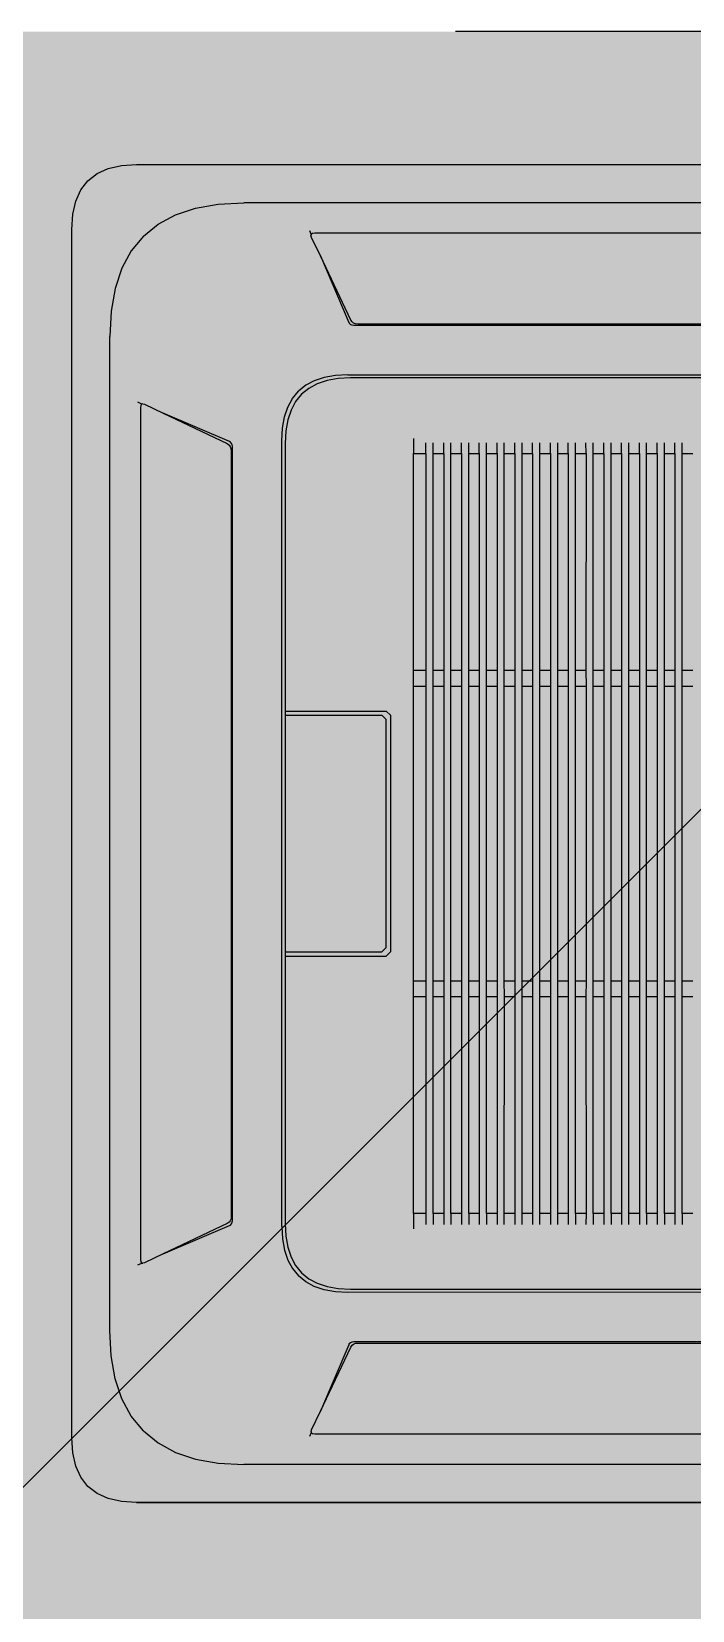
# Model space of a CAD drawing. Header units: millimetres. Extents: x 1464389 to 1998638, y -29162 to 256806.
# Drawn here: x 1713111 to 1713357, y 213781 to 214369 of the extents above; entities that cross this region are included whole.
import ezdxf

# ---------------------------------------------------------------- set-up
doc = ezdxf.new("R2010")
doc.units = ezdxf.units.MM
doc.header["$LTSCALE"] = 15
doc.linetypes.add('HIDDEN', pattern=[9.525, 6.35, -3.175])
doc.layers.get('0').update_dxf_attribs({"lineweight": 5})
for name, color, linetype in [('COLUMN', 14, 'Continuous'), ('S-beamline-7', 8, 'HIDDEN'), ('S-pchat-9', 9, 'Continuous')]:
    doc.layers.add(name, color=color, linetype=linetype)
doc.layers.add('Hatch', color=252, linetype='Continuous', lineweight=15)

# ---------------------------------------------------------------- blocks, each defined once
blk = doc.blocks.new('3rd floor beam')
at = {"layer": 'S-beamline-7', "color": 9, "ltscale": 10, "true_color": 0xc7c8ca}
blk.add_lwpolyline([(2193934.34, 751632.48), (2189290.28, 751632.48), (2188690.28, 751632.48), (2184469.97, 751632.48)], dxfattribs=at)
blk = doc.blocks.new('cassette acplan')
at = {"layer": 'S-pchat-9', "ltscale": 0.25}
for p, q in [((-290.97, -1058.54), (-284.59, -1055.64)), ((-284.59, -1055.64), (-277.04, -1053.91)), ((-277.04, -1053.91), (-268.34, -1053.33)), ((-268.34, -1053.33), (422.96, -1053.91)), ((-300.27, -1067.81), (-296.2, -1062.6)), ((-296.2, -1062.6), (-290.97, -1058.54)), ((-304.92, -1081.74), (-303.17, -1074.2)), ((-303.17, -1074.2), (-300.27, -1067.81)), ((-305.51, -1090.44), (-304.92, -1081.74)), ((-256.07, -1087.47), (-246.11, -1082.12)), ((-246.11, -1082.12), (-234.63, -1078.3)), ((-234.63, -1078.3), (-221.61, -1076.01)), ((-221.61, -1076.01), (-207.07, -1075.26)), ((361.64, -1075.73), (-207.07, -1075.26)), ((-306.08, -1781.74), (-305.51, -1090.44)), ((-264.5, -1094.35), (-256.07, -1087.47)), ((-169.46, -1091.23), (-168.46, -1093.59)), ((-167.66, -1092.92), (-168.38, -1093.35)), ((-166.44, -1092.78), (-167.66, -1092.92)), ((320.99, -1093.18), (-166.44, -1092.78)), ((-264.5, -1094.35), (-271.4, -1102.77)), ((-168.46, -1093.59), (-168.6, -1094.07)), ((-168.6, -1094.12), (-168.6, -1094.07)), ((-168.3, -1095.13), (-168.6, -1094.12)), ((-168.38, -1093.35), (-168.46, -1093.59)), ((-163.26, -1105.75), (-168.3, -1095.13)), ((-271.4, -1102.77), (-276.76, -1112.71)), ((-163.26, -1105.75), (-146.99, -1143.78)), ((-145.83, -1142.42), (-163.26, -1105.75)), ((-276.76, -1112.71), (-280.6, -1124.19)), ((-280.6, -1124.19), (-282.91, -1137.21)), ((-282.91, -1137.21), (-283.69, -1151.75)), ((-146.99, -1143.78), (-146.73, -1144.23)), ((-146.87, -1144.1), (-146.73, -1144.23)), ((-146.73, -1144.23), (-145.97, -1144.9)), ((-145.97, -1144.9), (-145.16, -1145.25)), ((-145.17, -1143.43), (-145.83, -1142.42)), ((-145.52, -1145.2), (-145.16, -1145.25)), ((-144.27, -1144.15), (-145.17, -1143.43)), ((-145.16, -1145.25), (-144.15, -1145.37)), ((-143.14, -1144.58), (-144.27, -1144.15)), ((-144.15, -1145.37), (298.61, -1145.73)), ((-141.77, -1144.73), (-143.14, -1144.58)), ((296.24, -1145.09), (-141.77, -1144.73)), ((-284.16, -1720.46), (-283.69, -1151.75)), ((-154.71, -1174.11), (-161.13, -1175.24)), ((-147.55, -1173.74), (-154.71, -1174.11)), ((-147.55, -1173.74), (301.96, -1174.11)), ((-179.25, -1187.29), (-175.85, -1183.15)), ((-171.7, -1179.75), (-175.85, -1183.15)), ((-169.99, -1181.51), (-174.12, -1184.88)), ((-166.79, -1177.12), (-171.7, -1179.75)), ((-165.12, -1178.89), (-169.99, -1181.51)), ((-161.13, -1175.24), (-166.79, -1177.12)), ((-159.5, -1177.02), (-165.12, -1178.89)), ((-153.13, -1175.9), (-159.5, -1177.02)), ((-146.01, -1175.54), (-153.13, -1175.9)), ((300.42, -1175.91), (-146.01, -1175.54)), ((-265.42, -1190.39), (-267.77, -1189.38)), ((-266.09, -1191.18), (-266.23, -1192.41)), ((-265.66, -1190.46), (-266.09, -1191.18)), ((-265.42, -1190.39), (-265.66, -1190.46)), ((-264.94, -1190.25), (-265.42, -1190.39)), ((-264.94, -1190.25), (-264.89, -1190.25)), ((-264.89, -1190.25), (-263.88, -1190.55)), ((-263.88, -1190.55), (-253.28, -1195.61)), ((-183.78, -1197.85), (-181.89, -1192.2)), ((-181.89, -1192.2), (-179.25, -1187.29)), ((-177.49, -1189), (-180.12, -1193.87)), ((-174.12, -1184.88), (-177.49, -1189)), ((-266.23, -1192.41), (-266.64, -1679.83)), ((-215.26, -1211.94), (-253.28, -1195.61)), ((-253.28, -1195.61), (-216.62, -1213.1)), ((-184.92, -1204.27), (-183.78, -1197.85)), ((-182, -1199.49), (-183.13, -1205.86)), ((-180.12, -1193.87), (-182, -1199.49)), ((-185.3, -1211.43), (-184.92, -1204.27)), ((-183.13, -1205.86), (-183.51, -1212.97)), ((-110.05, -1210.14), (-110.05, -1218.83)), ((-216.62, -1213.1), (-215.62, -1213.76)), ((-215.62, -1213.76), (-214.9, -1214.66)), ((-214.82, -1212.2), (-215.26, -1211.94)), ((-214.94, -1212.06), (-214.82, -1212.2)), ((-214.9, -1214.66), (-214.47, -1215.79)), ((-214.14, -1212.96), (-214.82, -1212.2)), ((-214.32, -1217.16), (-214.69, -1655.17)), ((-214.47, -1215.79), (-214.32, -1217.16)), ((-213.8, -1213.77), (-214.14, -1212.96)), ((-214.05, -1657.55), (-213.68, -1214.78)), ((-213.8, -1213.77), (-213.84, -1213.42)), ((-213.68, -1214.78), (-213.8, -1213.77)), ((-185.68, -1660.94), (-185.3, -1211.43)), ((-183.51, -1212.97), (-183.64, -1366.11)), ((-110.16, -1342.98), (-110.05, -1218.83)), ((-110.05, -1218.83), (-102.93, -1218.84)), ((-102.93, -1218.84), (-103.04, -1342.99)), ((-102.93, -1218.84), (-102.93, -1212.64)), ((-98.89, -1342.99), (-98.79, -1218.84)), ((-98.79, -1218.84), (-98.79, -1212.64)), ((-98.79, -1218.84), (-92.76, -1218.85)), ((-92.76, -1218.85), (-92.86, -1343)), ((-92.76, -1218.85), (-92.75, -1212.65)), ((-88.72, -1343), (-88.62, -1218.85)), ((-88.62, -1218.85), (-88.61, -1212.65)), ((-88.62, -1218.85), (-82.59, -1218.86)), ((-82.59, -1218.86), (-82.69, -1343)), ((-82.59, -1218.86), (-82.58, -1212.65)), ((-78.55, -1343.01), (-78.44, -1218.86)), ((-78.44, -1218.86), (-78.44, -1212.66)), ((-78.44, -1218.86), (-72.41, -1218.87)), ((-72.41, -1218.87), (-72.52, -1343.01)), ((-72.41, -1218.87), (-72.41, -1212.66)), ((-68.37, -1343.02), (-68.27, -1218.87)), ((-68.27, -1218.87), (-68.27, -1212.67)), ((-68.27, -1218.87), (-62.24, -1218.87)), ((-62.24, -1218.87), (-62.34, -1343.02)), ((-62.24, -1218.87), (-62.23, -1212.67)), ((-58.2, -1343.02), (-58.1, -1218.88)), ((-58.1, -1218.88), (-58.09, -1212.67)), ((-58.1, -1218.88), (-52.07, -1218.88)), ((-52.07, -1218.88), (-52.17, -1343.03)), ((-52.07, -1218.88), (-52.06, -1212.68)), ((-48.03, -1343.03), (-47.92, -1218.89)), ((-47.92, -1218.89), (-47.92, -1212.68)), ((-47.92, -1218.89), (-41.89, -1218.89)), ((-41.89, -1218.89), (-42, -1343.04)), ((-41.89, -1218.89), (-41.89, -1212.69)), ((-37.85, -1343.04), (-37.75, -1218.89)), ((-37.75, -1218.89), (-37.75, -1212.69)), ((-37.75, -1218.89), (-31.72, -1218.9)), ((-31.72, -1218.9), (-31.82, -1343.05)), ((-31.72, -1218.9), (-31.72, -1212.7)), ((-27.68, -1343.05), (-27.58, -1218.9)), ((-27.58, -1218.9), (-27.57, -1212.7)), ((-27.58, -1218.9), (-21.55, -1218.91)), ((-21.55, -1218.91), (-21.65, -1343.05)), ((-21.55, -1218.91), (-21.54, -1212.7)), ((-17.51, -1343.06), (-17.4, -1218.91)), ((-17.4, -1218.91), (-17.4, -1212.71)), ((-17.4, -1218.91), (-11.37, -1218.92)), ((-11.37, -1218.92), (-11.48, -1343.06)), ((-11.37, -1218.92), (-11.37, -1212.71)), ((-7.33, -1343.07), (-7.23, -1218.92)), ((-7.23, -1218.92), (-7.23, -1212.72)), ((-7.23, -1218.92), (-1.2, -1218.92)), ((-1.2, -1218.92), (-1.3, -1343.07)), ((-1.2, -1218.92), (-1.2, -1212.72)), ((2.84, -1343.07), (2.94, -1218.93)), ((2.94, -1218.93), (2.95, -1212.72)), ((2.94, -1218.93), (8.97, -1218.93)), ((8.97, -1218.93), (8.87, -1343.08)), ((8.97, -1218.93), (8.98, -1212.73)), ((13.01, -1343.08), (13.12, -1218.94)), ((13.12, -1218.94), (13.12, -1212.73)), ((13.12, -1218.94), (19.15, -1218.94)), ((19.15, -1218.94), (19.04, -1343.09)), ((19.15, -1218.94), (19.15, -1212.74)), ((23.19, -1343.09), (23.29, -1218.95)), ((23.29, -1218.95), (23.29, -1212.74)), ((23.29, -1218.95), (29.32, -1218.95)), ((29.32, -1218.95), (29.22, -1343.1)), ((29.32, -1218.95), (29.32, -1212.75)), ((33.36, -1343.1), (33.46, -1218.95)), ((33.46, -1218.95), (33.47, -1212.75)), ((33.46, -1218.95), (39.49, -1218.96)), ((39.49, -1218.96), (39.39, -1343.1)), ((39.49, -1218.96), (39.5, -1212.76)), ((43.53, -1343.11), (43.64, -1218.96)), ((43.64, -1218.96), (43.64, -1212.76)), ((43.64, -1218.96), (49.67, -1218.97)), ((-103.04, -1342.99), (-110.16, -1342.98)), ((-110.16, -1351.85), (-110.16, -1342.98)), ((-103.04, -1342.99), (-103.04, -1351.86)), ((-98.9, -1351.86), (-98.89, -1342.99)), ((-92.86, -1343), (-98.89, -1342.99)), ((-92.86, -1343), (-92.87, -1351.86)), ((-88.73, -1351.87), (-88.72, -1343)), ((-82.69, -1343), (-88.72, -1343)), ((-82.69, -1343), (-82.7, -1351.87)), ((-72.52, -1343.01), (-78.55, -1343.01)), ((-78.55, -1351.88), (-78.55, -1343.01)), ((-72.52, -1343.01), (-72.52, -1351.88)), ((-68.38, -1351.88), (-68.37, -1343.02)), ((-62.34, -1343.02), (-68.37, -1343.02)), ((-62.34, -1343.02), (-62.35, -1351.89)), ((-58.21, -1351.89), (-58.2, -1343.02)), ((-52.17, -1343.03), (-58.2, -1343.02)), ((-52.17, -1343.03), (-52.18, -1351.9)), ((-42, -1343.04), (-48.03, -1343.03)), ((-48.03, -1351.9), (-48.03, -1343.03)), ((-42, -1343.04), (-42, -1351.91)), ((-37.86, -1351.91), (-37.85, -1343.04)), ((-31.82, -1343.05), (-37.85, -1343.04)), ((-31.82, -1343.05), (-31.83, -1351.91)), ((-27.69, -1351.92), (-27.68, -1343.05)), ((-21.65, -1343.05), (-27.68, -1343.05)), ((-21.65, -1343.05), (-21.66, -1351.92)), ((-11.48, -1343.06), (-17.51, -1343.06)), ((-17.51, -1351.93), (-17.51, -1343.06)), ((-11.48, -1343.06), (-11.48, -1351.93)), ((-7.34, -1351.93), (-7.33, -1343.07)), ((-1.3, -1343.07), (-7.33, -1343.07)), ((-1.3, -1343.07), (-1.31, -1351.94)), ((2.83, -1351.94), (2.84, -1343.07)), ((8.87, -1343.08), (2.84, -1343.07)), ((8.87, -1343.08), (8.86, -1351.95)), ((19.04, -1343.09), (13.01, -1343.08)), ((13.01, -1351.95), (13.01, -1343.08)), ((19.04, -1343.09), (19.04, -1351.96)), ((23.18, -1351.96), (23.19, -1343.09)), ((29.22, -1343.1), (23.19, -1343.09)), ((29.22, -1343.1), (29.21, -1351.96)), ((33.35, -1351.97), (33.36, -1343.1)), ((39.39, -1343.1), (33.36, -1343.1)), ((39.39, -1343.1), (39.38, -1351.97)), ((49.56, -1343.11), (43.53, -1343.11)), ((43.53, -1351.98), (43.53, -1343.11)), ((-110.3, -1520.65), (-110.16, -1351.85)), ((-110.16, -1351.85), (-103.04, -1351.86)), ((-103.04, -1351.86), (-103.18, -1520.66)), ((-99.04, -1520.66), (-98.9, -1351.86)), ((-98.9, -1351.86), (-92.87, -1351.86)), ((-92.87, -1351.86), (-93.01, -1520.67)), ((-88.87, -1520.67), (-88.73, -1351.87)), ((-88.73, -1351.87), (-82.7, -1351.87)), ((-82.7, -1351.87), (-82.84, -1520.67)), ((-78.69, -1520.68), (-78.55, -1351.88)), ((-78.55, -1351.88), (-72.52, -1351.88)), ((-72.52, -1351.88), (-72.66, -1520.68)), ((-68.52, -1520.69), (-68.38, -1351.88)), ((-68.38, -1351.88), (-62.35, -1351.89)), ((-62.35, -1351.89), (-62.49, -1520.69)), ((-58.35, -1520.7), (-58.21, -1351.89)), ((-58.21, -1351.89), (-52.18, -1351.9)), ((-52.18, -1351.9), (-52.32, -1520.7)), ((-48.17, -1520.7), (-48.03, -1351.9)), ((-48.03, -1351.9), (-42, -1351.91)), ((-42, -1351.91), (-42.14, -1520.71)), ((-38, -1520.71), (-37.86, -1351.91)), ((-37.86, -1351.91), (-31.83, -1351.91)), ((-31.83, -1351.91), (-31.97, -1520.72)), ((-27.83, -1520.72), (-27.69, -1351.92)), ((-27.69, -1351.92), (-21.66, -1351.92)), ((-21.66, -1351.92), (-21.8, -1520.73)), ((-17.65, -1520.73), (-17.51, -1351.93)), ((-17.51, -1351.93), (-11.48, -1351.93)), ((-11.48, -1351.93), (-11.62, -1520.73)), ((-7.48, -1520.74), (-7.34, -1351.93)), ((-7.34, -1351.93), (-1.31, -1351.94)), ((-1.31, -1351.94), (-1.45, -1520.74)), ((2.69, -1520.75), (2.83, -1351.94)), ((2.83, -1351.94), (8.86, -1351.95)), ((8.86, -1351.95), (8.72, -1520.75)), ((12.87, -1520.75), (13.01, -1351.95)), ((13.01, -1351.95), (19.04, -1351.96)), ((19.04, -1351.96), (18.9, -1520.76)), ((23.04, -1520.76), (23.18, -1351.96)), ((23.18, -1351.96), (29.21, -1351.96)), ((29.21, -1351.96), (29.07, -1520.77)), ((33.21, -1520.77), (33.35, -1351.97)), ((33.35, -1351.97), (39.38, -1351.97)), ((39.38, -1351.97), (39.24, -1520.78)), ((43.39, -1520.78), (43.53, -1351.98)), ((43.53, -1351.98), (49.56, -1351.98)), ((-183.64, -1368.55), (-183.75, -1503.83)), ((-183.64, -1366.11), (-183.64, -1368.55)), ((-183.64, -1366.11), (-125.77, -1366.16)), ((-183.64, -1368.55), (-128.21, -1368.59)), ((-125.78, -1371.03), (-128.21, -1368.59)), ((-125.88, -1501.45), (-125.78, -1371.03)), ((-125.77, -1366.16), (-123.34, -1368.6)), ((-123.34, -1368.6), (-123.45, -1503.88)), ((-183.75, -1506.27), (-183.88, -1659.41)), ((-183.75, -1503.83), (-183.75, -1506.27)), ((-183.75, -1503.83), (-128.32, -1503.88)), ((-183.75, -1506.27), (-125.88, -1506.32)), ((-128.32, -1503.88), (-125.88, -1501.45)), ((-123.45, -1503.88), (-125.88, -1506.32)), ((-110.31, -1529.52), (-110.3, -1520.65)), ((-103.18, -1520.66), (-110.3, -1520.65)), ((-103.18, -1520.66), (-103.19, -1529.53)), ((-99.05, -1529.53), (-99.04, -1520.66)), ((-93.01, -1520.67), (-99.04, -1520.66)), ((-93.01, -1520.67), (-93.02, -1529.54)), ((-82.84, -1520.67), (-88.87, -1520.67)), ((-88.87, -1529.54), (-88.87, -1520.67)), ((-82.84, -1520.67), (-82.84, -1529.54)), ((-78.7, -1529.55), (-78.69, -1520.68)), ((-72.66, -1520.68), (-78.69, -1520.68)), ((-72.66, -1520.68), (-72.67, -1529.55)), ((-68.53, -1529.56), (-68.52, -1520.69)), ((-62.49, -1520.69), (-68.52, -1520.69)), ((-62.49, -1520.69), (-62.5, -1529.56)), ((-52.32, -1520.7), (-58.35, -1520.7)), ((-58.35, -1529.56), (-58.35, -1520.7)), ((-52.32, -1520.7), (-52.32, -1529.57)), ((-48.18, -1529.57), (-48.17, -1520.7)), ((-42.14, -1520.71), (-48.17, -1520.7)), ((-42.14, -1520.71), (-42.15, -1529.58)), ((-38.01, -1529.58), (-38, -1520.71)), ((-31.97, -1520.72), (-38, -1520.71)), ((-31.97, -1520.72), (-31.98, -1529.59)), ((-21.8, -1520.73), (-27.83, -1520.72)), ((-27.83, -1529.59), (-27.83, -1520.72)), ((-21.8, -1520.73), (-21.8, -1529.59)), ((-17.66, -1529.6), (-17.65, -1520.73)), ((-11.62, -1520.73), (-17.65, -1520.73)), ((-11.62, -1520.73), (-11.63, -1529.6)), ((-7.49, -1529.61), (-7.48, -1520.74)), ((-1.45, -1520.74), (-7.48, -1520.74)), ((-1.45, -1520.74), (-1.46, -1529.61)), ((8.72, -1520.75), (2.69, -1520.75)), ((2.69, -1529.61), (2.69, -1520.75)), ((8.72, -1520.75), (8.72, -1529.62)), ((12.86, -1529.62), (12.87, -1520.75)), ((18.9, -1520.76), (12.87, -1520.75)), ((18.9, -1520.76), (18.89, -1529.63)), ((23.03, -1529.63), (23.04, -1520.76)), ((29.07, -1520.77), (23.04, -1520.76)), ((29.07, -1520.77), (29.06, -1529.64)), ((33.2, -1529.64), (33.21, -1520.77)), ((39.24, -1520.78), (33.21, -1520.77)), ((39.24, -1520.78), (39.24, -1529.64)), ((43.38, -1529.65), (43.39, -1520.78)), ((49.42, -1520.78), (43.39, -1520.78)), ((-110.41, -1653.67), (-110.31, -1529.52)), ((-110.31, -1529.52), (-103.19, -1529.53)), ((-103.19, -1529.53), (-103.29, -1653.67)), ((-99.15, -1653.68), (-99.05, -1529.53)), ((-99.05, -1529.53), (-93.02, -1529.54)), ((-93.02, -1529.54), (-93.12, -1653.68)), ((-88.98, -1653.68), (-88.87, -1529.54)), ((-88.87, -1529.54), (-82.84, -1529.54)), ((-82.84, -1529.54), (-82.95, -1653.69)), ((-78.8, -1653.69), (-78.7, -1529.55)), ((-78.7, -1529.55), (-72.67, -1529.55)), ((-72.67, -1529.55), (-72.77, -1653.7)), ((-68.63, -1653.7), (-68.53, -1529.56)), ((-68.53, -1529.56), (-62.5, -1529.56)), ((-62.5, -1529.56), (-62.6, -1653.71)), ((-58.46, -1653.71), (-58.35, -1529.56)), ((-58.35, -1529.56), (-52.32, -1529.57)), ((-52.32, -1529.57), (-52.43, -1653.72)), ((-48.28, -1653.72), (-48.18, -1529.57)), ((-48.18, -1529.57), (-42.15, -1529.58)), ((-42.15, -1529.58), (-42.25, -1653.72)), ((-38.11, -1653.73), (-38.01, -1529.58)), ((-38.01, -1529.58), (-31.98, -1529.59)), ((-31.98, -1529.59), (-32.08, -1653.73)), ((-27.94, -1653.74), (-27.83, -1529.59)), ((-27.83, -1529.59), (-21.8, -1529.59)), ((-21.8, -1529.59), (-21.91, -1653.74)), ((-17.76, -1653.74), (-17.66, -1529.6)), ((-17.66, -1529.6), (-11.63, -1529.6)), ((-11.63, -1529.6), (-11.73, -1653.75)), ((-7.59, -1653.75), (-7.49, -1529.61)), ((-7.49, -1529.61), (-1.46, -1529.61)), ((-1.46, -1529.61), (-1.56, -1653.76)), ((2.58, -1653.76), (2.69, -1529.61)), ((2.69, -1529.61), (8.72, -1529.62)), ((8.72, -1529.62), (8.61, -1653.77)), ((12.76, -1653.77), (12.86, -1529.62)), ((12.86, -1529.62), (18.89, -1529.63)), ((18.89, -1529.63), (18.79, -1653.77)), ((22.93, -1653.78), (23.03, -1529.63)), ((23.03, -1529.63), (29.06, -1529.64)), ((29.06, -1529.64), (28.96, -1653.78)), ((33.1, -1653.79), (33.2, -1529.64)), ((33.2, -1529.64), (39.24, -1529.64)), ((39.24, -1529.64), (39.13, -1653.79)), ((43.28, -1653.79), (43.38, -1529.65)), ((43.38, -1529.65), (49.41, -1529.65)), ((-216.99, -1659.23), (-253.67, -1676.66)), ((-253.67, -1676.66), (-215.64, -1660.39)), ((-215.98, -1658.56), (-216.99, -1659.23)), ((-215.26, -1657.67), (-215.98, -1658.56)), ((-215.64, -1660.39), (-215.19, -1660.13)), ((-215.31, -1660.27), (-215.19, -1660.13)), ((-214.83, -1656.54), (-215.26, -1657.67)), ((-215.19, -1660.13), (-214.51, -1659.37)), ((-214.69, -1655.17), (-214.83, -1656.54)), ((-214.51, -1659.37), (-214.17, -1658.56)), ((-214.21, -1658.91), (-214.17, -1658.56)), ((-214.17, -1658.56), (-214.05, -1657.55)), ((-185.68, -1660.94), (-185.31, -1668.11)), ((-183.88, -1659.41), (-183.51, -1666.53)), ((-110.41, -1653.67), (-110.42, -1662.36)), ((-103.29, -1653.67), (-110.41, -1653.67)), ((-103.29, -1653.67), (-103.3, -1659.88)), ((-99.15, -1653.68), (-99.16, -1659.88)), ((-93.12, -1653.68), (-99.15, -1653.68)), ((-93.12, -1653.68), (-93.13, -1659.88)), ((-82.95, -1653.69), (-88.98, -1653.68)), ((-88.98, -1653.68), (-88.98, -1659.89)), ((-82.95, -1653.69), (-82.95, -1659.89)), ((-78.8, -1653.69), (-78.81, -1659.9)), ((-72.77, -1653.7), (-78.8, -1653.69)), ((-72.77, -1653.7), (-72.78, -1659.9)), ((-68.63, -1653.7), (-68.64, -1659.9)), ((-62.6, -1653.71), (-68.63, -1653.7)), ((-62.6, -1653.71), (-62.61, -1659.91)), ((-52.43, -1653.72), (-58.46, -1653.71)), ((-58.46, -1659.91), (-58.46, -1653.71)), ((-52.43, -1653.72), (-52.43, -1659.92)), ((-48.29, -1659.92), (-48.28, -1653.72)), ((-42.25, -1653.72), (-48.28, -1653.72)), ((-42.25, -1653.72), (-42.26, -1659.93)), ((-38.12, -1659.93), (-38.11, -1653.73)), ((-32.08, -1653.73), (-38.11, -1653.73)), ((-32.08, -1653.73), (-32.09, -1659.94)), ((-21.91, -1653.74), (-27.94, -1653.74)), ((-27.94, -1659.94), (-27.94, -1653.74)), ((-21.91, -1653.74), (-21.91, -1659.94)), ((-17.76, -1653.74), (-17.77, -1659.95)), ((-11.73, -1653.75), (-17.76, -1653.74)), ((-11.73, -1653.75), (-11.74, -1659.95)), ((-7.59, -1653.75), (-7.6, -1659.96)), ((-1.56, -1653.76), (-7.59, -1653.75)), ((-1.56, -1653.76), (-1.57, -1659.96)), ((8.61, -1653.77), (2.58, -1653.76)), ((2.58, -1653.76), (2.58, -1659.96)), ((8.61, -1653.77), (8.61, -1659.97)), ((12.75, -1659.97), (12.76, -1653.77)), ((18.79, -1653.77), (12.76, -1653.77)), ((18.79, -1653.77), (18.78, -1659.98)), ((22.93, -1653.78), (22.92, -1659.98)), ((28.96, -1653.78), (22.93, -1653.78)), ((28.96, -1653.78), (28.95, -1659.99)), ((39.13, -1653.79), (33.1, -1653.79)), ((33.1, -1653.79), (33.1, -1659.99)), ((39.13, -1653.79), (39.13, -1659.99)), ((43.28, -1653.79), (43.27, -1660)), ((49.31, -1653.8), (43.28, -1653.79)), ((-185.31, -1668.11), (-184.18, -1674.53)), ((-183.51, -1666.53), (-182.39, -1672.9)), ((-266.64, -1679.83), (-266.49, -1681.06)), ((-253.67, -1676.66), (-264.29, -1681.7)), ((-184.18, -1674.53), (-182.3, -1680.19)), ((-182.39, -1672.9), (-180.52, -1678.52)), ((-180.52, -1678.52), (-177.9, -1683.39)), ((-268.18, -1682.86), (-265.82, -1681.85)), ((-266.49, -1681.06), (-266.06, -1681.78)), ((-266.06, -1681.78), (-265.82, -1681.85)), ((-265.82, -1681.85), (-265.35, -1681.99)), ((-265.3, -1681.99), (-265.35, -1681.99)), ((-264.29, -1681.7), (-265.3, -1681.99)), ((-182.3, -1680.19), (-179.66, -1685.09)), ((-179.66, -1685.09), (-176.27, -1689.25)), ((-177.9, -1683.39), (-174.54, -1687.52)), ((-174.54, -1687.52), (-170.42, -1690.89)), ((-172.12, -1692.64), (-176.27, -1689.25)), ((-167.22, -1695.29), (-172.12, -1692.64)), ((-170.42, -1690.89), (-165.55, -1693.52)), ((-161.56, -1697.18), (-167.22, -1695.29)), ((-165.55, -1693.52), (-159.93, -1695.4)), ((-155.15, -1698.32), (-161.56, -1697.18)), ((-159.93, -1695.4), (-153.56, -1696.53)), ((-153.56, -1696.53), (-146.44, -1696.91)), ((-146.44, -1696.91), (299.99, -1697.28)), ((-147.98, -1698.7), (-155.15, -1698.32)), ((301.53, -1699.07), (-147.98, -1698.7)), ((-283.4, -1735.01), (-284.16, -1720.46)), ((-147.48, -1728.66), (-163.81, -1766.68)), ((-163.81, -1766.68), (-146.32, -1730.02)), ((-147.21, -1728.21), (-147.48, -1728.66)), ((-147.36, -1728.34), (-147.21, -1728.21)), ((-146.46, -1727.54), (-147.21, -1728.21)), ((-145.64, -1727.2), (-146.46, -1727.54)), ((-146.32, -1730.02), (-145.65, -1729.01)), ((-145.64, -1727.2), (-146, -1727.24)), ((-145.65, -1729.01), (-144.75, -1728.29)), ((-144.63, -1727.08), (-145.64, -1727.2)), ((-144.75, -1728.29), (-143.62, -1727.86)), ((298.13, -1727.45), (-144.63, -1727.08)), ((-143.62, -1727.86), (-142.26, -1727.72)), ((-142.26, -1727.72), (295.76, -1728.08)), ((-281.12, -1748.02), (-283.4, -1735.01)), ((-277.3, -1759.51), (-281.12, -1748.02)), ((-271.95, -1769.47), (-277.3, -1759.51)), ((-265.07, -1777.9), (-271.95, -1769.47)), ((-168.87, -1777.28), (-163.81, -1766.68)), ((-265.07, -1777.9), (-256.65, -1784.79)), ((-169.02, -1778.81), (-170.04, -1781.17)), ((-169.16, -1778.29), (-168.87, -1777.28)), ((-169.16, -1778.33), (-169.16, -1778.29)), ((-169.16, -1778.33), (-169.02, -1778.81)), ((-169.02, -1778.81), (-168.95, -1779.05)), ((-168.95, -1779.05), (-168.23, -1779.49)), ((-168.23, -1779.49), (-167, -1779.63)), ((-305.51, -1790.44), (-306.08, -1781.74)), ((-256.65, -1784.79), (-246.7, -1790.16)), ((-167, -1779.63), (320.42, -1780.03)), ((-303.77, -1797.99), (-305.51, -1790.44)), ((-246.7, -1790.16), (-235.22, -1794)), ((-235.22, -1794), (-222.21, -1796.3)), ((-222.21, -1796.3), (-207.66, -1797.08)), ((361.05, -1797.55), (-207.66, -1797.08)), ((-300.88, -1804.37), (-303.77, -1797.99)), ((-296.82, -1809.6), (-300.88, -1804.37)), ((-291.6, -1813.66), (-296.82, -1809.6)), ((-285.22, -1816.57), (-291.6, -1813.66)), ((-277.68, -1818.32), (-285.22, -1816.57)), ((-268.97, -1818.9), (-277.68, -1818.32)), ((422.32, -1819.48), (-268.97, -1818.9)), ((-268.97, -1818.9), (431.03, -1818.9)), ((-268.97, -1818.9), (422.32, -1819.48))]:
    blk.add_line(p, q, dxfattribs=at)

msp = doc.modelspace()

# ---------------------------------------------------------------- hatches: boundary and pattern name
at = {"true_color": 0x636466}
h = msp.add_hatch(dxfattribs=at)
h.set_pattern_fill('ANSI31', color=251, scale=140)
h.set_pattern_definition([(45, (511451.53, 318438.74), (-314.30896, 314.30896), [])])
edge = h.paths.add_edge_path()
edge.add_spline(control_points=[(1713258.84, 212957.11), (1713328.74, 213029.85), (1713348.58, 213050.69), (1713389.34, 213094.42), (1713410.16, 213117.3), (1713443.79, 213156.11), (1713457.11, 213172.03), (1713482.56, 213203.98), (1713494.69, 213219.99), (1713517.52, 213252.18), (1713528.22, 213268.35), (1713548.01, 213300.9), (1713557.08, 213317.28), (1713573.44, 213350.33), (1713580.72, 213367), (1713590.41, 213392.89), (1713593.51, 213401.97), (1713597.72, 213415.7), (1713599.06, 213420.3), (1713600.95, 213427.22), (1713601.56, 213429.53), (1713602.75, 213434.17), (1713603.32, 213436.49), (1713606.97, 213451.74), (1713609.57, 213465.14), (1713613.95, 213492.79), (1713615.72, 213507.04), (1713618.6, 213536.27), (1713619.71, 213551.25), (1713621.47, 213581.78), (1713622.12, 213597.33), (1713623.19, 213628.9), (1713623.61, 213644.9), (1713624.45, 213677.24), (1713624.88, 213693.57), (1713626.01, 213726.47), (1713626.71, 213743.03), (1713628.69, 213776.28), (1713629.96, 213792.98), (1713633.38, 213826.42), (1713635.53, 213843.18), (1713641.06, 213876.66), (1713644.45, 213893.38), (1713650.49, 213917.3), (1713652.48, 213924.56), (1713655.73, 213935.42), (1713656.86, 213939.03), (1713659.2, 213946.24), (1713660.42, 213949.85), (1713664.3, 213960.88), (1713667.1, 213968.24), (1713678.01, 213994.87), (1713687.17, 214013.53), (1713707.55, 214049.4), (1713718.78, 214066.61), (1713742.99, 214099.69), (1713755.96, 214115.55), (1713786.79, 214149.89), (1713805.06, 214168.03), (1713843.39, 214202.73), (1713863.45, 214219.29), (1713909, 214254.26), (1713934.78, 214272.39), (1713987.73, 214307.34), (1714014.9, 214324.16), (1714058.68, 214350.16), (1714075.03, 214359.63), (1714091.46, 214368.99)], knot_values=[120.314026, 120.314026, 120.314026, 120.314026, 203.16832, 203.16832, 294.763813, 294.763813, 358.394564, 358.394564, 422.025315, 422.025315, 485.656066, 485.656066, 549.286816, 549.286816, 612.917567, 612.917567, 646.903273, 646.903273, 663.896127, 663.896127, 672.392553, 672.392553, 680.88898, 680.88898, 727.83688, 727.83688, 774.784781, 774.784781, 821.732682, 821.732682, 868.680582, 868.680582, 915.628483, 915.628483, 962.576384, 962.576384, 1009.524284, 1009.524284, 1056.472185, 1056.472185, 1103.420086, 1103.420086, 1150.367986, 1150.367986, 1170.875667, 1170.875667, 1181.129507, 1181.129507, 1191.383348, 1191.383348, 1212.742414, 1212.742414, 1269.771167, 1269.771167, 1326.799919, 1326.799919, 1383.828671, 1383.828671, 1455.190718, 1455.190718, 1526.552765, 1526.552765, 1611.763666, 1611.763666, 1696.974568, 1696.974568, 1747.082345, 1747.082345, 1747.082345, 1747.082345], degree=3, periodic=0)
edge.add_line((1714091.46, 214368.99), (1713096.33, 214368.99))
edge.add_line((1713096.33, 214368.99), (1713096.33, 212957.11))
edge.add_line((1713096.33, 212957.11), (1713258.84, 212957.11))
edge = h.paths.add_edge_path()
edge.add_spline(control_points=[(1713363.06, 212957.11), (1713497.74, 213098.64), (1713755.45, 213369.47), (1713632.03, 214033.61), (1714022.85, 214246.99), (1714246.29, 214368.99)], knot_values=[0, 0, 0, 0, 557.576405, 1066.985177, 1747.082345, 1747.082345, 1747.082345, 1747.082345], degree=3, periodic=0)
edge.add_line((1714246.29, 214368.99), (1714221.28, 214368.99))
edge.add_line((1714221.28, 214368.99), (1714091.46, 214368.99))
edge.add_spline(control_points=[(1714091.46, 214368.99), (1714075.03, 214359.63), (1714058.68, 214350.16), (1714014.9, 214324.16), (1713987.73, 214307.34), (1713934.78, 214272.39), (1713909, 214254.26), (1713863.45, 214219.29), (1713843.39, 214202.73), (1713805.06, 214168.03), (1713786.79, 214149.89), (1713755.96, 214115.55), (1713742.99, 214099.69), (1713718.78, 214066.61), (1713707.55, 214049.4), (1713687.17, 214013.53), (1713678.01, 213994.87), (1713667.1, 213968.24), (1713664.3, 213960.88), (1713660.42, 213949.85), (1713659.2, 213946.24), (1713656.86, 213939.03), (1713655.73, 213935.42), (1713652.48, 213924.56), (1713650.49, 213917.3), (1713644.45, 213893.38), (1713641.06, 213876.66), (1713635.53, 213843.18), (1713633.38, 213826.42), (1713629.96, 213792.98), (1713628.69, 213776.28), (1713626.71, 213743.03), (1713626.01, 213726.47), (1713624.88, 213693.57), (1713624.45, 213677.24), (1713623.61, 213644.9), (1713623.19, 213628.9), (1713622.12, 213597.33), (1713621.47, 213581.78), (1713619.71, 213551.25), (1713618.6, 213536.27), (1713615.72, 213507.04), (1713613.95, 213492.79), (1713609.57, 213465.14), (1713606.97, 213451.74), (1713603.32, 213436.49), (1713602.75, 213434.17), (1713601.56, 213429.53), (1713600.95, 213427.22), (1713599.06, 213420.3), (1713597.72, 213415.7), (1713593.51, 213401.97), (1713590.41, 213392.89), (1713580.72, 213367), (1713573.44, 213350.33), (1713557.08, 213317.28), (1713548.01, 213300.9), (1713528.22, 213268.35), (1713517.52, 213252.18), (1713494.69, 213219.99), (1713482.56, 213203.98), (1713457.11, 213172.03), (1713443.79, 213156.11), (1713410.16, 213117.3), (1713389.34, 213094.42), (1713348.58, 213050.69), (1713328.74, 213029.85), (1713258.84, 212957.11)], knot_values=[120.314026, 120.314026, 120.314026, 120.314026, 170.421803, 170.421803, 255.632704, 255.632704, 340.843605, 340.843605, 412.205652, 412.205652, 483.567699, 483.567699, 540.596451, 540.596451, 597.625204, 597.625204, 654.653956, 654.653956, 676.013023, 676.013023, 686.266863, 686.266863, 696.520703, 696.520703, 717.028384, 717.028384, 763.976285, 763.976285, 810.924186, 810.924186, 857.872086, 857.872086, 904.819987, 904.819987, 951.767887, 951.767887, 998.715788, 998.715788, 1045.663689, 1045.663689, 1092.611589, 1092.611589, 1139.55949, 1139.55949, 1186.507391, 1186.507391, 1195.003817, 1195.003817, 1203.500244, 1203.500244, 1220.493097, 1220.493097, 1254.478803, 1254.478803, 1318.109554, 1318.109554, 1381.740305, 1381.740305, 1445.371056, 1445.371056, 1509.001807, 1509.001807, 1572.632557, 1572.632557, 1664.22805, 1664.22805, 1747.082345, 1747.082345, 1747.082345, 1747.082345], degree=3, periodic=0)
edge.add_line((1713258.84, 212957.11), (1713363.06, 212957.11))
at = {"layer": 'Hatch'}
h = msp.add_hatch(color=256, dxfattribs=at)
h.dxf.hatch_style = 1
edge = h.paths.add_edge_path()
edge.add_spline(control_points=[(1713363.06, 212957.11), (1713497.74, 213098.64), (1713755.45, 213369.47), (1713632.03, 214033.61), (1714022.85, 214246.99), (1714246.29, 214368.99)], knot_values=[0, 0, 0, 0, 557.576405, 1066.985177, 1747.082345, 1747.082345, 1747.082345, 1747.082345], degree=3, periodic=0)
edge.add_line((1713974.3, 214368.99), (1710000.97, 214368.99))
edge.add_line((1710000.97, 214368.99), (1710000.97, 212957.11))
edge.add_line((1710000.97, 212957.11), (1713363.06, 212957.11))

# ---------------------------------------------------------------- linework, layer by layer
at = {"color": 32, "true_color": 0xcd6928}
msp.add_open_spline([(1714091.46, 214368.99), (1714075.03, 214359.63), (1714058.68, 214350.16), (1714014.9, 214324.16), (1713987.73, 214307.34), (1713934.78, 214272.39), (1713909, 214254.26), (1713863.45, 214219.29), (1713843.39, 214202.73), (1713805.06, 214168.03), (1713786.79, 214149.89), (1713755.96, 214115.55), (1713742.99, 214099.69), (1713718.78, 214066.61), (1713707.55, 214049.4), (1713687.17, 214013.53), (1713678.01, 213994.87), (1713667.1, 213968.24), (1713664.3, 213960.88), (1713660.42, 213949.85), (1713659.2, 213946.24), (1713656.86, 213939.03), (1713655.73, 213935.42), (1713652.48, 213924.56), (1713650.49, 213917.3), (1713644.45, 213893.38), (1713641.06, 213876.66), (1713635.53, 213843.18), (1713633.38, 213826.42), (1713629.96, 213792.98), (1713628.69, 213776.28), (1713626.71, 213743.03), (1713626.01, 213726.47), (1713624.88, 213693.57), (1713624.45, 213677.24), (1713623.61, 213644.9), (1713623.19, 213628.9), (1713622.12, 213597.33), (1713621.47, 213581.78), (1713619.71, 213551.25), (1713618.6, 213536.27), (1713615.72, 213507.04), (1713613.95, 213492.79), (1713609.57, 213465.14), (1713606.97, 213451.74), (1713603.32, 213436.49), (1713602.75, 213434.17), (1713601.56, 213429.53), (1713600.95, 213427.22), (1713599.06, 213420.3), (1713597.72, 213415.7), (1713593.51, 213401.97), (1713590.41, 213392.89), (1713580.72, 213367), (1713573.44, 213350.33), (1713557.08, 213317.28), (1713548.01, 213300.9), (1713528.22, 213268.35), (1713517.52, 213252.18), (1713494.69, 213219.99), (1713482.56, 213203.98), (1713457.11, 213172.03), (1713443.79, 213156.11), (1713410.16, 213117.3), (1713389.34, 213094.42), (1713348.58, 213050.69), (1713328.74, 213029.85), (1713258.84, 212957.11)], degree=3, knots=[120.314026, 120.314026, 120.314026, 120.314026, 170.421803, 170.421803, 255.632704, 255.632704, 340.843605, 340.843605, 412.205652, 412.205652, 483.567699, 483.567699, 540.596451, 540.596451, 597.625204, 597.625204, 654.653956, 654.653956, 676.013023, 676.013023, 686.266863, 686.266863, 696.520703, 696.520703, 717.028384, 717.028384, 763.976285, 763.976285, 810.924186, 810.924186, 857.872086, 857.872086, 904.819987, 904.819987, 951.767887, 951.767887, 998.715788, 998.715788, 1045.663689, 1045.663689, 1092.611589, 1092.611589, 1139.55949, 1139.55949, 1186.507391, 1186.507391, 1195.003817, 1195.003817, 1203.500244, 1203.500244, 1220.493097, 1220.493097, 1254.478803, 1254.478803, 1318.109554, 1318.109554, 1381.740305, 1381.740305, 1445.371056, 1445.371056, 1509.001807, 1509.001807, 1572.632557, 1572.632557, 1664.22805, 1664.22805, 1747.082345, 1747.082345, 1747.082345, 1747.082345], dxfattribs=at)

# ---------------------------------------------------------------- block references
at = {"xscale": 0.6509515656566992, "yscale": 0.6509515656566992, "zscale": 0.6509515656566992, "rotation": 0.047496567094561}
msp.add_blockref('cassette acplan', (1713324.1, 215005.3), dxfattribs=at)
at = {"layer": 'COLUMN', "color": 240, "true_color": 0xed1f24}
msp.add_blockref('3rd floor beam', (-474469, -537263.5), dxfattribs=at)

doc.saveas('drawing.dxf')
